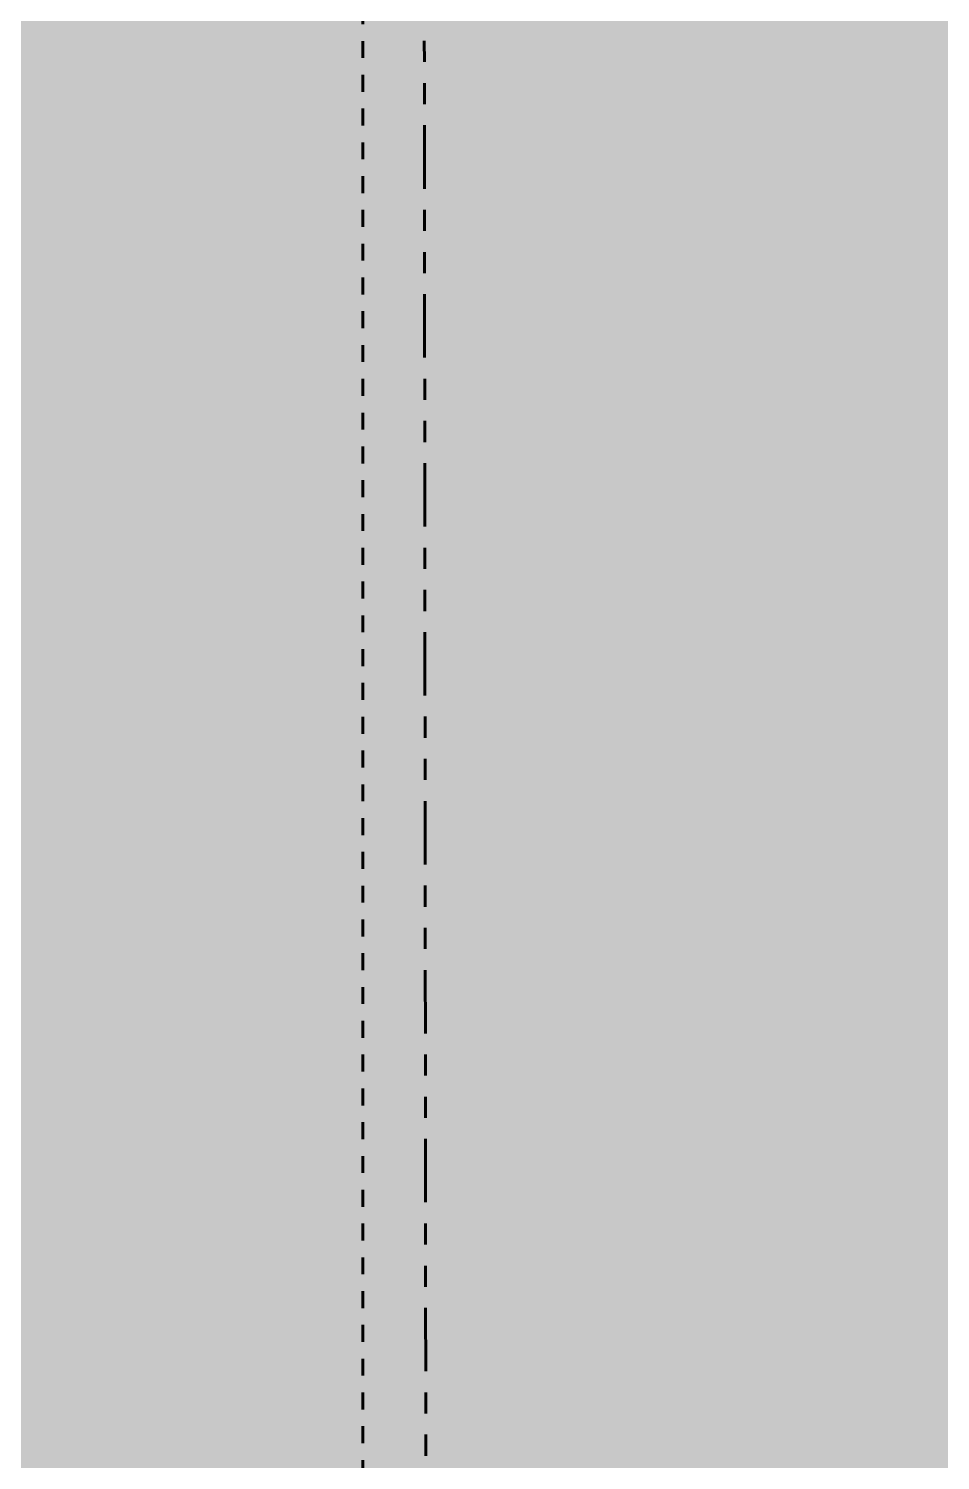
# Model space of a CAD drawing. Header units: inches. Extents: x -4169 to -1846, y 9706 to 12377.
# Drawn here: x -3834.14 to -3828.74, y 10531.79 to 10540.26 of the extents above; entities that cross this region are included whole.
import ezdxf

# ---------------------------------------------------------------- set-up
doc = ezdxf.new("R2010")
doc.units = ezdxf.units.IN
doc.header["$MEASUREMENT"] = 0
for name, pattern in [('Aligning Line 1_8_', [0.25, 0.125, -0.125]), ('Dash 1_16_', [0.125, 0.0625, -0.0625]), ('Double Dash 3_8_', [1, 0.375, -0.125, 0.125, -0.125, 0.125, -0.125])]:
    doc.linetypes.add(name, pattern=pattern)
for name, color, linetype, lineweight in [('0-1', 7, 'Continuous', 5), ('0-2', 50, 'Continuous', 18), ('0-3', 147, 'Aligning Line 1_8_', 9), ('C-PROP-LINE-1', 10, 'Double Dash 3_8_', 60), ('C-PROP-LINE-2', 91, 'Dash 1_16_', 60), ('P-SANR-FIXT-1', 9, 'Continuous', 9)]:
    doc.layers.add(name, color=color, linetype=linetype, lineweight=lineweight)

# ---------------------------------------------------------------- blocks, each defined once
blk = doc.blocks.new('Stacked Washer and Dryer - 26_x25_ - Private-1352637-ENLARGED RCP - 3RD FLOOR PLAN')
at = {"layer": 'P-SANR-FIXT-1'}
blk.add_hatch(color=256, dxfattribs=at).paths.add_polyline_path([(8.2557, -12.5), (26, -12.5), (26, 12.5), (0, 12.5), (0, -12.5)], flags=0)
blk = doc.blocks.new('CTR - 1st Phase - Unit Layouts_rvt-1-ENLARGED RCP - 3RD FLOOR PLAN')
at = {"layer": '0-2', "rotation": 269.9999999999946}
blk.add_blockref('Stacked Washer and Dryer - 26_x25_ - Private-1352637-ENLARGED RCP - 3RD FLOOR PLAN', (-3836.0362, 10545.8769), dxfattribs=at)
blk = doc.blocks.new('Family - ___-1878392-ENLARGED RCP - 3RD FLOOR PLAN')
at = {"layer": 'C-PROP-LINE-1'}
blk.add_line((-3833.4105, 12088.6895), (-3830.9943, 9768.0809), dxfattribs=at)
blk = doc.blocks.new('CTR - 1st Phase - Shell_rvt-1-ENLARGED RCP - 3RD FLOOR PLAN')
at = {"layer": '0-3'}
blk.add_blockref('Family - ___-1878392-ENLARGED RCP - 3RD FLOOR PLAN', (0, 0), dxfattribs=at)
blk = doc.blocks.new('Family - ___-1870574-ENLARGED RCP - 3RD FLOOR PLAN')
at = {"layer": 'C-PROP-LINE-2'}
blk.add_line((-3832.162, 10010.0894), (-3832.162, 12088.5894), dxfattribs=at)

msp = doc.modelspace()

# ---------------------------------------------------------------- block references
at = {"layer": '0-1'}
for name in ['CTR - 1st Phase - Shell_rvt-1-ENLARGED RCP - 3RD FLOOR PLAN', 'CTR - 1st Phase - Unit Layouts_rvt-1-ENLARGED RCP - 3RD FLOOR PLAN']:
    msp.add_blockref(name, (0, 0), dxfattribs=at)
at = {"layer": 'C-PROP-LINE-2'}
msp.add_blockref('Family - ___-1870574-ENLARGED RCP - 3RD FLOOR PLAN', (0, 0), dxfattribs=at)

doc.saveas('drawing.dxf')
